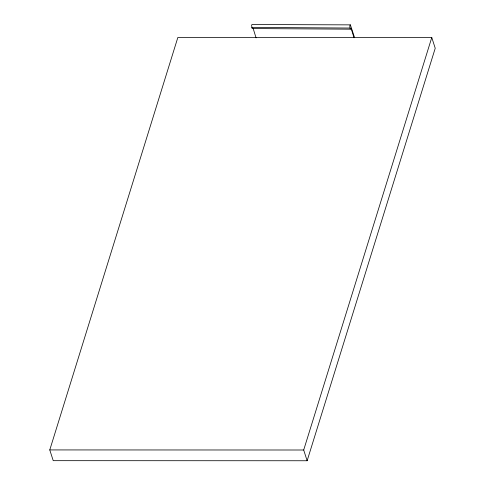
<?xml version="1.0" encoding="UTF-8"?>
<svg xmlns="http://www.w3.org/2000/svg" width="485" height="485" viewBox="0 0 485 485"><rect width="100%" height="100%" fill="white"/><g stroke="black" fill="none" stroke-linecap="round" stroke-linejoin="round"><path stroke-width="0.73" d="M49.773 449.928L177.862 37.436L431.777 37.509L435.227 48.251L307.138 460.75L53.223 460.671L49.773 449.928L303.695 450.007L307.138 460.75M303.695 450.007L431.777 37.509M354.577 37.654L350.376 24.868L251.915 24.517A1.904 0.588 -89.6 0 0 251.642 25.65L252.127 28.554L350.297 29.173L351.146 28.476L354.026 37.781M350.376 24.868L350.085 25.135A1.904 0.588 -89.6 0 0 349.812 26.269L350.297 29.173M251.776 27.421L349.952 28.039M253.194 28.573L256.074 37.878"/></g></svg>
